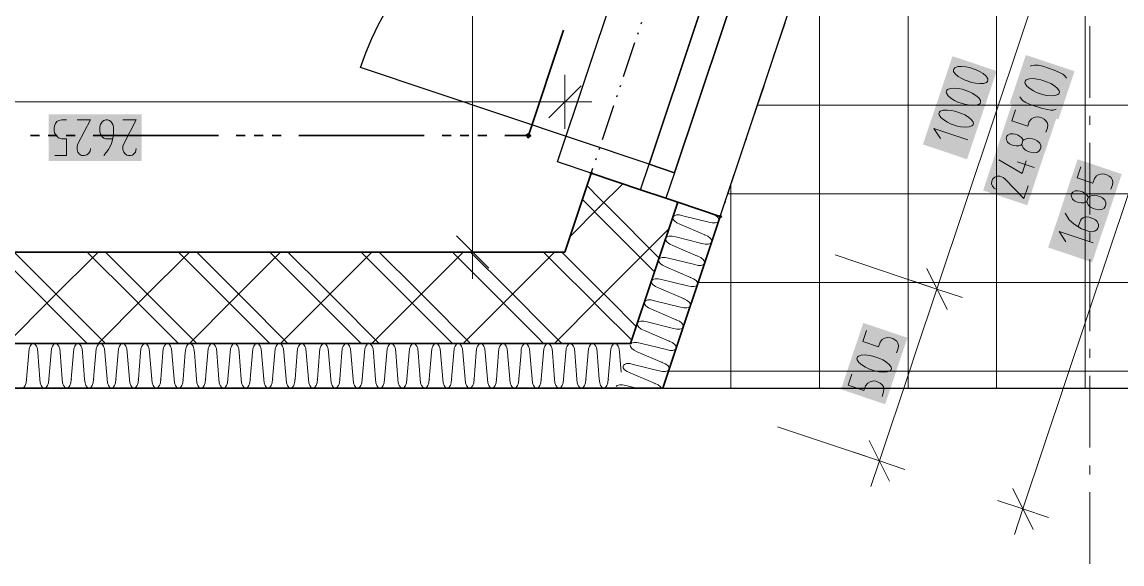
# Model space of a CAD drawing. Header units: millimetres. Extents: x 0 to 594, y 0 to 420.
# Drawn here: x 96.13 to 127.62, y 116.65 to 132.15 of the extents above; entities that cross this region are included whole.
import ezdxf

# ---------------------------------------------------------------- set-up
doc = ezdxf.new("R2010")
doc.units = ezdxf.units.MM
doc.header["$LTSCALE"] = 8
for name, color, linetype in [('PDF_Dvere', 7, 'Continuous'), ('PDF_Koty delkove', 7, 'Continuous'), ('PDF_Obecne 0.25', 7, 'Continuous'), ('PDF_Osy hlavni', 7, 'Continuous'), ('PDF_Pozarni useky', 7, 'Continuous'), ('PDF_Srafy', 7, 'Continuous'), ('PDF_Steny sendvic', 7, 'Continuous')]:
    doc.layers.add(name, color=color, linetype=linetype)

msp = doc.modelspace()

# ---------------------------------------------------------------- linework, layer by layer
at = {"layer": 'PDF_Dvere', "lineweight": 25}
msp.add_lwpolyline([(114.078, 128.08), (105.817, 130.846, -0.414213), (116.844, 136.342)], format="xyb", dxfattribs=at)
for points in [[(116.844, 136.342), (114.078, 128.08), (116.844, 136.342)], [(117.573, 136.098), (114.807, 127.836), (117.573, 136.098)]]:
    msp.add_lwpolyline(points, dxfattribs=at)
for points in [[(114.807, 127.836), (114.563, 127.107), (113.834, 127.351), (114.078, 128.08)], [(114.807, 127.836), (114.078, 128.08)]]:
    msp.add_lwpolyline(points, close=True, dxfattribs=at)
at = {"layer": 'PDF_Koty delkove', "lineweight": 18}
for points in [[(109.028, 125.57), (109.028, 146.72), (109.028, 166.774), (109.028, 170.823), (109.028, 172.77), (109.028, 180.15)], [(120.674, 119.599), (121.542, 122.191), (121.707, 122.683), (122.319, 124.511), (125.572, 134.231), (126.164, 135.999)], [(130.273, 134.624), (124.783, 118.224)], [(124.993, 130.885), (125.033, 130.901), (125.112, 130.918), (125.216, 130.911), (125.351, 130.881), (125.675, 130.773), (125.833, 130.705), (125.926, 130.66), (125.982, 130.612), (126.029, 130.538)], [(111.671, 130.634), (111.671, 129.865), (111.671, 129.096)], [(112.132, 130.326), (111.21, 129.404)], [(122.94, 130.242), (122.817, 130.254), (122.707, 130.248), (122.625, 130.218), (122.6, 130.197), (122.583, 130.145), (122.59, 130.114), (122.638, 130.041), (122.722, 129.969), (122.827, 129.905), (122.919, 129.859), (123.113, 129.794), (123.215, 129.775), (123.337, 129.763), (123.447, 129.77), (123.53, 129.799), (123.555, 129.82), (123.572, 129.872), (123.565, 129.904), (123.517, 129.977), (123.433, 130.048), (123.328, 130.112), (123.235, 130.158)], [(123.235, 130.158), (123.04, 130.223), (122.94, 130.242)], [(111.671, 129.865), (99.742, 129.865), (84.775, 129.865), (80.88, 129.865)], [(111.671, 129.865), (112.44, 129.865)], [(125.734, 129.658), (125.652, 129.627), (125.579, 129.623), (125.477, 129.642), (125.31, 129.683), (124.987, 129.792), (124.861, 129.849), (124.773, 129.907), (124.721, 129.968), (124.698, 130.004)], [(124.573, 129.632), (124.469, 129.321), (124.922, 129.169), (124.965, 129.299), (125.029, 129.378), (125.095, 129.414), (125.192, 129.438), (125.261, 129.43), (125.326, 129.408), (125.387, 129.373), (125.442, 129.326), (125.478, 129.271), (125.494, 129.209), (125.484, 129.125), (125.441, 128.995)], [(97.072, 128.328), (97.401, 128.328), (97.401, 128.805), (97.264, 128.805), (97.169, 128.84), (97.114, 128.891), (97.059, 128.976), (97.045, 129.044), (97.045, 129.113), (97.059, 129.181), (97.086, 129.249), (97.127, 129.3), (97.182, 129.335), (97.264, 129.353), (97.401, 129.353)], [(98.715, 128.805), (98.524, 128.805), (98.469, 128.823), (98.428, 128.856), (98.401, 128.891), (98.373, 128.942), (98.359, 129.01), (98.359, 129.146), (98.373, 129.215), (98.401, 129.266), (98.428, 129.3), (98.469, 129.335), (98.524, 129.353), (98.578, 129.353), (98.633, 129.335), (98.674, 129.3), (98.701, 129.266), (98.729, 129.215), (98.743, 129.146), (98.743, 128.908), (98.688, 128.669), (98.606, 128.498), (98.469, 128.328)], [(99.017, 129.353), (99.4, 129.353), (99.044, 128.669), (99.017, 128.6), (99.017, 128.498), (99.044, 128.43), (99.085, 128.379), (99.126, 128.344), (99.181, 128.328), (99.235, 128.328), (99.29, 128.344), (99.331, 128.379), (99.372, 128.43), (99.4, 128.532)], [(123.207, 128.781), (122.235, 129.107), (122.425, 128.813)], [(124.748, 128.65), (124.723, 128.63), (124.662, 128.608), (124.589, 128.604), (124.519, 128.612), (124.454, 128.634), (124.394, 128.669), (124.338, 128.716), (124.307, 128.784), (124.304, 128.829), (124.321, 128.88), (124.35, 128.913), (124.416, 128.949), (124.49, 128.953), (124.558, 128.945), (124.623, 128.923), (124.684, 128.888), (124.74, 128.841), (124.775, 128.786), (124.783, 128.755)], [(124.878, 128.175), (124.756, 127.812), (124.096, 128.206)], [(125.103, 127.985), (124.617, 128.147)], [(126.435, 128.003), (126.331, 127.691), (126.784, 127.54), (126.827, 127.67), (126.891, 127.749), (126.957, 127.785), (127.055, 127.809), (127.123, 127.801), (127.188, 127.779), (127.249, 127.744), (127.305, 127.697), (127.34, 127.642), (127.356, 127.579), (127.346, 127.496), (127.303, 127.366)], [(126.61, 127.02), (126.585, 127), (126.523, 126.977), (126.45, 126.973), (126.381, 126.982), (126.316, 127.003), (126.256, 127.038), (126.2, 127.086), (126.168, 127.154), (126.166, 127.198), (126.183, 127.25), (126.212, 127.283), (126.278, 127.319), (126.351, 127.323), (126.42, 127.315), (126.485, 127.293), (126.546, 127.258), (126.601, 127.211), (126.637, 127.156), (126.645, 127.125)], [(126.98, 127.156), (126.915, 127.178), (126.83, 127.192), (126.736, 127.181), (126.67, 127.145), (126.645, 127.125), (126.61, 127.02), (126.618, 126.989), (126.649, 126.921), (126.717, 126.855), (126.793, 126.814), (126.858, 126.793), (126.943, 126.779), (127.038, 126.79), (127.104, 126.826), (127.138, 126.873), (127.155, 126.924)], [(127.155, 126.924), (127.156, 126.982), (127.125, 127.051), (127.056, 127.116), (126.98, 127.156)], [(126.367, 126.294), (126.427, 126.475), (126.461, 126.522), (126.507, 126.55), (126.548, 126.565), (126.604, 126.574), (126.674, 126.566), (126.803, 126.522), (126.864, 126.487), (126.904, 126.445), (126.927, 126.409), (126.947, 126.359), (126.946, 126.301), (126.929, 126.25), (126.895, 126.203), (126.849, 126.175), (126.809, 126.16), (126.751, 126.15), (126.682, 126.159), (126.455, 126.235), (126.246, 126.363), (126.11, 126.495), (125.992, 126.679)], [(109.489, 125.108), (108.566, 126.031)], [(126.79, 125.834), (125.818, 126.159), (126.007, 125.866)], [(109.796, 125.57), (109.028, 125.57), (108.259, 125.57)], [(109.028, 125.57), (109.028, 124.801)], [(122.319, 124.511), (121.978, 124.625), (119.403, 125.487)], [(122.61, 123.927), (122.028, 125.095)], [(123.048, 124.267), (122.319, 124.511), (121.59, 124.755)], [(120.299, 123.323), (120.195, 123.011), (120.648, 122.859), (120.692, 122.99), (120.755, 123.069), (120.821, 123.105), (120.919, 123.129), (120.987, 123.121), (121.053, 123.099), (121.113, 123.064), (121.169, 123.017), (121.204, 122.962), (121.22, 122.899), (121.211, 122.816), (121.167, 122.686)], [(120.682, 122.53), (120.487, 122.595), (120.387, 122.614), (120.264, 122.627), (120.154, 122.62), (120.072, 122.591), (120.047, 122.569), (120.03, 122.518), (120.037, 122.486), (120.085, 122.413), (120.169, 122.342), (120.274, 122.277), (120.366, 122.232), (120.56, 122.167), (120.662, 122.147), (120.784, 122.136), (120.894, 122.142)], [(120.894, 122.142), (120.977, 122.172), (121.002, 122.193), (121.019, 122.244), (121.012, 122.276), (120.964, 122.349), (120.88, 122.421), (120.774, 122.485), (120.682, 122.53)], [(119.882, 122.076), (119.778, 121.765), (120.231, 121.613), (120.274, 121.743), (120.338, 121.823), (120.404, 121.859), (120.502, 121.883), (120.57, 121.875), (120.635, 121.853), (120.696, 121.818), (120.752, 121.771), (120.787, 121.716), (120.803, 121.653), (120.794, 121.57), (120.75, 121.44)], [(120.43, 118.87), (120.674, 119.599), (117.758, 120.575)], [(120.965, 119.016), (120.383, 120.183)], [(121.403, 119.355), (120.674, 119.599), (119.945, 119.843)], [(124.492, 118.808), (125.074, 117.64)], [(124.054, 118.468), (124.783, 118.224), (125.512, 117.98)], [(124.783, 118.224), (124.539, 117.495)], [(124.783, 118.224), (124.783, 118.224)]]:
    msp.add_lwpolyline(points, dxfattribs=at)
for points in [[(123.443, 130.781), (123.249, 130.846), (123.148, 130.865), (123.026, 130.877), (122.916, 130.871), (122.833, 130.841), (122.809, 130.82), (122.792, 130.769), (122.798, 130.737), (122.846, 130.664), (122.931, 130.592), (123.035, 130.528), (123.127, 130.482), (123.322, 130.417), (123.423, 130.398), (123.546, 130.386), (123.656, 130.393), (123.738, 130.422), (123.764, 130.443), (123.781, 130.495), (123.773, 130.527), (123.725, 130.6), (123.641, 130.671), (123.536, 130.735)], [(125.488, 130.431), (125.294, 130.496), (125.193, 130.515), (125.071, 130.528), (124.961, 130.521), (124.878, 130.492), (124.854, 130.471), (124.837, 130.419), (124.843, 130.388), (124.891, 130.315), (124.975, 130.243), (125.08, 130.179), (125.172, 130.133), (125.367, 130.068), (125.468, 130.049), (125.591, 130.037), (125.701, 130.044), (125.783, 130.073), (125.809, 130.094), (125.826, 130.145), (125.818, 130.177), (125.77, 130.25), (125.686, 130.322), (125.581, 130.386)], [(123.026, 129.535), (122.832, 129.6), (122.731, 129.619), (122.609, 129.631), (122.499, 129.625), (122.416, 129.595), (122.392, 129.574), (122.375, 129.522), (122.381, 129.491), (122.429, 129.418), (122.513, 129.346), (122.618, 129.281), (122.71, 129.236), (122.904, 129.171), (123.006, 129.152), (123.129, 129.14), (123.239, 129.146), (123.321, 129.176), (123.347, 129.197), (123.364, 129.248), (123.356, 129.28), (123.308, 129.354), (123.224, 129.425), (123.119, 129.489)], [(125.118, 128.786), (125.053, 128.808), (124.968, 128.822), (124.874, 128.811), (124.808, 128.775), (124.783, 128.755), (124.748, 128.65), (124.756, 128.619), (124.787, 128.551), (124.855, 128.485), (124.931, 128.445), (124.996, 128.423), (125.081, 128.409), (125.176, 128.421), (125.242, 128.457), (125.276, 128.503), (125.293, 128.554), (125.294, 128.612), (125.263, 128.68), (125.194, 128.746)]]:
    msp.add_lwpolyline(points, close=True, dxfattribs=at)
for points in [[(97.702, 129.353), (98.086, 129.353), (97.73, 128.669), (97.702, 128.6), (97.702, 128.498, 0.981661), (98.086, 128.532)], [(124.929, 127.466), (124.807, 127.103), (124.272, 127.657), (124.215, 127.705), (124.118, 127.737, 0.983237), (124.029, 127.363)]]:
    msp.add_lwpolyline(points, format="xyb", dxfattribs=at)
at = {"layer": 'PDF_Koty delkove', "color": 7, "lineweight": 18, "true_color": 0xffffff, "transparency": 33554559}
for points in [[(123.183, 128.223), (124.028, 130.747), (121.919, 128.646), (122.764, 131.17)], [(125.797, 129.359), (126.259, 130.739), (124.403, 129.825), (124.865, 131.205)], [(124.904, 126.908), (125.748, 129.429), (123.641, 127.331), (124.485, 129.852)], [(99.554, 129.506), (96.892, 129.506), (99.554, 128.174), (96.892, 128.174)], [(126.765, 125.276), (127.61, 127.8), (125.502, 125.699), (126.347, 128.223)], [(120.838, 121.219), (121.474, 123.12), (119.575, 121.641), (120.211, 123.543)]]:
    msp.add_solid(points, dxfattribs=at)
at = {"layer": 'PDF_Obecne 0.25', "lineweight": 25}
for points in [[(114.327, 121.675), (140.381, 121.675), (140.381, 138.074)], [(112.425, 127.823), (111.453, 128.148), (114.707, 137.868), (115.679, 137.543)], [(116.119, 126.586), (119.372, 136.306)]]:
    msp.add_lwpolyline(points, dxfattribs=at)
at = {"layer": 'PDF_Osy hlavni', "lineweight": 18}
for points in [[(126.697, 129.975), (126.697, 132.025)], [(126.697, 129.206), (126.697, 129.462)], [(126.697, 126.643), (126.697, 128.693)], [(126.697, 125.875), (126.697, 126.131)], [(126.697, 123.312), (126.697, 125.362)], [(126.697, 122.543), (126.697, 122.8)], [(126.697, 119.981), (126.697, 122.031)], [(126.697, 119.212), (126.697, 119.468)], [(126.697, 116.65), (126.697, 118.7)]]:
    msp.add_lwpolyline(points, dxfattribs=at)
at = {"layer": 'PDF_Pozarni useky', "lineweight": 35}
for points in [[(109.949, 128.901), (110.624, 128.901), (111.634, 131.919)], [(96.624, 128.901), (96.368, 128.901)], [(97.137, 128.901), (96.881, 128.901)], [(97.649, 128.901), (97.393, 128.901)], [(101.749, 128.901), (98.162, 128.901)], [(102.518, 128.901), (102.262, 128.901)], [(103.031, 128.901), (102.774, 128.901)], [(103.543, 128.901), (103.287, 128.901)], [(107.643, 128.901), (104.056, 128.901)], [(108.412, 128.901), (108.156, 128.901)], [(108.924, 128.901), (108.668, 128.901)], [(109.437, 128.901), (109.181, 128.901)]]:
    msp.add_lwpolyline(points, dxfattribs=at)
at = {"layer": 'PDF_Pozarni useky', "lineweight": 35, "transparency": 33554559}
for points in [[(110.714, 128.901), (110.624, 128.811), (110.624, 128.99), (110.534, 128.901)], [(110.596, 128.816), (110.539, 128.929), (110.709, 128.872), (110.653, 128.986)]]:
    msp.add_solid(points, dxfattribs=at)
at = {"layer": 'PDF_Srafy', "lineweight": 9}
for points in [[(121.492, 138.075), (121.492, 137.383), (121.492, 132.309), (121.492, 127.236), (121.492, 122.162), (121.492, 121.675)], [(124.029, 138.075), (124.029, 134.846), (124.029, 129.773), (124.029, 124.699), (124.029, 121.675)], [(126.566, 137.383), (126.566, 132.309), (126.566, 127.236), (126.566, 122.162), (126.566, 121.675)], [(139.249, 134.846), (139.249, 129.773), (134.176, 129.773), (129.103, 129.773), (124.029, 129.773), (118.956, 129.773), (117.185, 129.773)], [(118.956, 135.062), (118.956, 134.846), (118.956, 129.773), (118.956, 124.699), (118.956, 121.675)], [(140.381, 127.236), (136.713, 127.236), (131.639, 127.236), (126.566, 127.236), (121.492, 127.236), (116.419, 127.236), (116.336, 127.236)], [(116.419, 127.484), (116.419, 127.236), (116.419, 122.162), (116.419, 121.675)], [(140.381, 124.699), (139.249, 124.699), (134.176, 124.699), (129.103, 124.699), (124.029, 124.699), (118.956, 124.699), (115.487, 124.699)], [(140.381, 122.162), (136.713, 122.162), (131.639, 122.162), (126.566, 122.162), (121.492, 122.162), (116.419, 122.162), (114.638, 122.162)]]:
    msp.add_lwpolyline(points, dxfattribs=at)
at = {"layer": 'PDF_Steny sendvic', "lineweight": 25}
for points in [[(113.855, 132.094), (113.871, 132.143)], [(117.646, 131.15), (117.971, 132.122)], [(113.757, 131.803), (113.774, 131.851)], [(113.351, 130.588), (113.676, 131.56)], [(117.548, 130.858), (117.565, 130.907)], [(117.451, 130.567), (117.467, 130.615)], [(113.253, 130.296), (113.269, 130.345)], [(117.044, 129.352), (117.37, 130.324)], [(112.749, 128.79), (113.074, 129.762)], [(113.155, 130.005), (113.172, 130.053)], [(116.849, 128.768), (116.865, 128.817)], [(116.947, 129.06), (116.963, 129.109)], [(112.651, 128.498), (112.667, 128.547)], [(116.442, 127.553), (116.768, 128.525)], [(112.554, 128.207), (112.57, 128.255)], [(112.425, 127.823), (112.472, 127.964)], [(116.345, 127.262), (116.361, 127.31)], [(116.247, 126.97), (116.263, 127.019)], [(116.119, 126.586), (116.166, 126.727)]]:
    msp.add_lwpolyline(points, dxfattribs=at)
at = {"layer": 'PDF_Steny sendvic', "lineweight": 35}
for points in [[(113.552, 122.956), (110.796, 122.956), (82.161, 122.956), (82.161, 125.57), (82.161, 127.825), (82.52, 127.825), (83.289, 127.825), (84.775, 127.825)], [(112.425, 127.823), (111.671, 125.57)], [(112.425, 127.823), (113.834, 127.351), (114.563, 127.107), (114.904, 126.993)], [(110.796, 122.956), (110.865, 122.956), (113.552, 122.956), (114.904, 126.993)], [(114.904, 126.993), (113.552, 122.956)], [(114.904, 126.993), (116.119, 126.586)], [(113.123, 121.675), (113.192, 121.675), (114.474, 121.675), (116.119, 126.586)], [(82.161, 125.57), (82.161, 122.956), (110.796, 122.956)], [(111.671, 125.57), (84.775, 125.57)], [(80.88, 122.956), (80.88, 121.675), (113.123, 121.675)]]:
    msp.add_lwpolyline(points, dxfattribs=at)
at = {"layer": 'PDF_Steny sendvic', "lineweight": 9}
for points in [[(111.821, 126.017), (112.655, 126.851), (113.325, 127.521)], [(112.916, 126.851), (112.655, 127.112), (112.304, 127.462)], [(112.393, 126.851), (112.173, 127.071)], [(114.894, 126.964), (114.845, 127.013)], [(112.655, 126.589), (112.393, 126.851)], [(114.369, 125.397), (112.916, 126.851)], [(115.045, 126.609), (114.949, 126.631), (114.861, 126.631), (114.794, 126.609), (114.766, 126.581)], [(115.794, 126.425), (115.045, 126.609)], [(115.875, 126.668), (115.876, 126.668)], [(116.075, 126.518), (116.036, 126.575), (115.966, 126.627), (115.876, 126.668)], [(114.238, 125.006), (112.655, 126.589)], [(114.757, 126.555), (114.763, 126.515), (114.803, 126.458), (114.873, 126.405), (114.963, 126.364)], [(114.963, 126.364), (115.672, 126.06)], [(114.963, 126.364), (114.963, 126.364)], [(115.794, 126.425), (115.89, 126.403), (115.978, 126.403), (116.044, 126.425), (116.078, 126.465)], [(116.078, 126.465), (116.075, 126.518)], [(111.373, 122.956), (112.655, 124.237), (114.649, 126.231)], [(114.842, 126.001), (114.745, 126.023), (114.657, 126.023), (114.591, 126.001), (114.562, 125.973)], [(115.591, 125.817), (114.842, 126.001)], [(115.875, 125.857), (115.872, 125.91), (115.832, 125.967), (115.762, 126.02), (115.672, 126.06)], [(114.554, 125.948), (114.56, 125.908), (114.599, 125.851), (114.67, 125.798), (114.76, 125.757)], [(114.76, 125.757), (115.469, 125.453)], [(114.76, 125.757), (114.76, 125.757)], [(115.591, 125.817), (115.687, 125.795), (115.775, 125.795), (115.84, 125.817), (115.875, 125.857)], [(96.711, 124.237), (95.378, 125.57)], [(95.691, 122.956), (96.972, 124.237), (98.305, 125.57)], [(96.972, 124.498), (95.901, 125.57)], [(99.325, 124.237), (97.992, 125.57)], [(98.305, 122.956), (99.586, 124.237), (100.918, 125.57)], [(99.586, 124.498), (98.515, 125.57)], [(101.938, 124.237), (100.606, 125.57)], [(100.918, 122.956), (102.2, 124.237), (103.532, 125.57)], [(102.2, 124.498), (101.129, 125.57)], [(104.552, 124.237), (103.22, 125.57)], [(103.532, 122.956), (104.813, 124.237), (106.146, 125.57)], [(104.813, 124.498), (103.742, 125.57)], [(107.166, 124.237), (105.833, 125.57)], [(106.146, 122.956), (107.427, 124.237), (108.76, 125.57)], [(108.97, 122.956), (107.688, 124.237), (107.427, 124.498), (106.356, 125.57)], [(109.779, 124.237), (108.447, 125.57)], [(108.76, 122.956), (110.041, 124.237), (111.373, 125.57)], [(110.993, 123.546), (110.302, 124.237), (110.041, 124.498), (108.97, 125.57)], [(111.518, 125.112), (111.061, 125.57)], [(111.649, 125.504), (111.583, 125.57)], [(112.916, 124.237), (112.655, 124.498), (111.649, 125.504)], [(114.35, 125.34), (114.356, 125.3), (114.396, 125.243), (114.466, 125.19), (114.557, 125.15)], [(114.638, 125.394), (114.542, 125.416), (114.454, 125.416), (114.388, 125.394), (114.359, 125.366)], [(115.387, 125.21), (114.638, 125.394)], [(115.671, 125.25), (115.668, 125.303), (115.629, 125.36), (115.559, 125.412), (115.469, 125.453)], [(112.393, 124.237), (111.518, 125.112)], [(114.557, 125.15), (115.265, 124.845)], [(114.557, 125.15), (114.557, 125.15)], [(115.387, 125.21), (115.484, 125.188), (115.571, 125.188), (115.637, 125.21), (115.671, 125.25)], [(114.147, 124.733), (114.153, 124.693), (114.193, 124.636), (114.263, 124.583), (114.353, 124.542)], [(114.435, 124.786), (114.338, 124.808), (114.25, 124.808), (114.184, 124.786), (114.156, 124.758), (114.156, 124.758)], [(115.184, 124.602), (114.435, 124.786)], [(115.468, 124.642), (115.465, 124.695), (115.425, 124.752), (115.355, 124.805), (115.265, 124.845)], [(97.234, 124.237), (96.972, 124.498)], [(99.847, 124.237), (99.586, 124.498)], [(102.461, 124.237), (102.2, 124.498)], [(105.075, 124.237), (104.813, 124.498)], [(114.353, 124.542), (115.062, 124.238)], [(114.353, 124.542), (114.353, 124.542)], [(115.184, 124.602), (115.28, 124.58), (115.368, 124.58), (115.434, 124.602), (115.468, 124.642)], [(96.972, 123.976), (96.711, 124.237)], [(98.515, 122.956), (97.234, 124.237)], [(99.586, 123.976), (99.325, 124.237)], [(101.129, 122.956), (99.847, 124.237)], [(102.2, 123.976), (101.938, 124.237)], [(103.742, 122.956), (102.461, 124.237)], [(104.813, 123.976), (104.552, 124.237)], [(106.356, 122.956), (105.075, 124.237)], [(107.427, 123.976), (107.166, 124.237)], [(110.041, 123.976), (109.779, 124.237)], [(112.655, 123.976), (112.393, 124.237)], [(113.714, 123.439), (112.916, 124.237)], [(113.944, 124.125), (113.95, 124.085), (113.989, 124.028), (114.06, 123.975), (114.15, 123.935)], [(114.232, 124.179), (114.135, 124.201), (114.047, 124.201), (113.981, 124.179), (113.952, 124.151)], [(114.981, 123.995), (114.232, 124.179)], [(115.264, 124.035), (115.261, 124.088), (115.222, 124.145), (115.152, 124.197), (115.062, 124.238)], [(115.362, 124.326), (115.362, 124.326)], [(115.371, 124.351), (115.371, 124.351)], [(97.992, 122.956), (96.972, 123.976)], [(100.606, 122.956), (99.586, 123.976)], [(103.22, 122.956), (102.2, 123.976)], [(105.833, 122.956), (104.813, 123.976)], [(108.447, 122.956), (107.427, 123.976)], [(110.862, 123.154), (110.041, 123.976)], [(113.583, 123.047), (112.655, 123.976)], [(114.15, 123.935), (114.859, 123.63)], [(114.15, 123.935), (114.15, 123.935)], [(114.981, 123.995), (115.077, 123.973), (115.164, 123.973), (115.23, 123.995), (115.264, 124.035)], [(111.583, 122.956), (110.993, 123.546)], [(113.74, 123.518), (113.746, 123.478), (113.786, 123.421), (113.856, 123.368), (113.947, 123.327)], [(114.028, 123.571), (113.932, 123.593), (113.844, 123.593), (113.777, 123.571), (113.749, 123.543)], [(114.777, 123.387), (114.028, 123.571)], [(115.061, 123.428), (115.058, 123.48), (115.019, 123.537), (114.949, 123.59), (114.859, 123.63)], [(115.159, 123.718), (115.159, 123.718)], [(115.167, 123.744), (115.167, 123.744)], [(111.061, 122.956), (110.862, 123.154)], [(113.947, 123.327), (114.655, 123.023)], [(113.947, 123.327), (113.947, 123.327)], [(114.777, 123.387), (114.873, 123.365), (114.961, 123.365), (115.027, 123.387), (115.061, 123.428)], [(114.964, 123.137), (114.964, 123.136)], [(96.434, 122.956), (96.398, 122.938), (96.357, 122.882), (96.329, 122.798), (96.319, 122.7)], [(96.576, 122.7), (96.567, 122.798), (96.539, 122.882), (96.497, 122.938), (96.461, 122.956)], [(97.075, 122.956), (97.039, 122.938), (96.997, 122.882), (96.969, 122.798), (96.96, 122.7)], [(97.217, 122.7), (97.207, 122.798), (97.179, 122.882), (97.138, 122.938), (97.102, 122.956)], [(97.715, 122.956), (97.68, 122.938), (97.638, 122.882), (97.61, 122.798), (97.6, 122.7)], [(97.858, 122.7), (97.848, 122.798), (97.82, 122.882), (97.778, 122.938), (97.742, 122.956)], [(98.356, 122.956), (98.32, 122.938), (98.279, 122.882), (98.251, 122.798), (98.241, 122.7)], [(98.498, 122.7), (98.489, 122.798), (98.461, 122.882), (98.419, 122.938), (98.383, 122.956)], [(98.961, 122.938), (98.919, 122.882), (98.891, 122.798), (98.881, 122.7)], [(98.997, 122.956), (98.961, 122.938)], [(99.139, 122.7), (99.129, 122.798), (99.101, 122.882), (99.059, 122.938), (99.024, 122.956)], [(99.637, 122.956), (99.602, 122.938), (99.56, 122.882), (99.532, 122.798), (99.522, 122.7)], [(99.78, 122.7), (99.77, 122.798), (99.742, 122.882), (99.7, 122.938), (99.664, 122.956)], [(100.278, 122.956), (100.242, 122.938), (100.2, 122.882), (100.172, 122.798), (100.163, 122.7)], [(100.42, 122.7), (100.41, 122.798), (100.382, 122.882), (100.341, 122.938), (100.305, 122.956)], [(100.919, 122.956), (100.883, 122.938), (100.841, 122.882), (100.813, 122.798), (100.803, 122.7)], [(101.061, 122.7), (101.051, 122.798), (101.023, 122.882), (100.981, 122.938), (100.946, 122.956)], [(101.559, 122.956), (101.523, 122.938), (101.482, 122.882), (101.454, 122.798), (101.444, 122.7)], [(101.664, 122.882), (101.622, 122.938), (101.586, 122.956)], [(101.701, 122.7), (101.692, 122.798), (101.664, 122.882)], [(102.2, 122.956), (102.164, 122.938), (102.122, 122.882), (102.094, 122.798), (102.085, 122.7)], [(102.342, 122.7), (102.332, 122.798), (102.304, 122.882), (102.263, 122.938), (102.227, 122.956)], [(102.84, 122.956), (102.805, 122.938), (102.763, 122.882), (102.735, 122.798), (102.725, 122.7)], [(102.983, 122.7), (102.973, 122.798), (102.945, 122.882), (102.903, 122.938), (102.867, 122.956)], [(103.481, 122.956), (103.445, 122.938), (103.403, 122.882), (103.376, 122.798), (103.366, 122.7)], [(103.623, 122.7), (103.613, 122.798), (103.586, 122.882), (103.544, 122.938), (103.508, 122.956)], [(104.122, 122.956), (104.086, 122.938), (104.044, 122.882), (104.016, 122.798), (104.006, 122.7)], [(104.264, 122.7), (104.254, 122.798), (104.226, 122.882), (104.184, 122.938), (104.149, 122.956)], [(104.762, 122.956), (104.726, 122.938), (104.685, 122.882), (104.657, 122.798), (104.647, 122.7)], [(104.905, 122.7), (104.895, 122.798), (104.867, 122.882), (104.825, 122.938), (104.789, 122.956)], [(105.403, 122.956), (105.367, 122.938), (105.325, 122.882), (105.297, 122.798), (105.288, 122.7)], [(105.545, 122.7), (105.535, 122.798), (105.507, 122.882), (105.466, 122.938), (105.43, 122.956)], [(106.044, 122.956), (106.008, 122.938), (105.966, 122.882), (105.938, 122.798), (105.928, 122.7)], [(106.186, 122.7), (106.176, 122.798), (106.148, 122.882), (106.106, 122.938), (106.07, 122.956)], [(106.684, 122.956), (106.648, 122.938), (106.607, 122.882), (106.579, 122.798), (106.569, 122.7)], [(106.826, 122.7), (106.817, 122.798), (106.789, 122.882), (106.747, 122.938), (106.711, 122.956)], [(107.325, 122.956), (107.289, 122.938), (107.247, 122.882), (107.219, 122.798)], [(107.467, 122.7), (107.457, 122.798), (107.429, 122.882), (107.387, 122.938), (107.352, 122.956)], [(107.965, 122.956), (107.93, 122.938), (107.888, 122.882), (107.86, 122.798), (107.85, 122.7)], [(108.108, 122.7), (108.098, 122.798), (108.07, 122.882), (108.028, 122.938), (107.992, 122.956)], [(108.606, 122.956), (108.57, 122.938), (108.528, 122.882), (108.501, 122.798), (108.491, 122.7)], [(108.748, 122.7), (108.738, 122.798), (108.711, 122.882), (108.669, 122.938), (108.633, 122.956)], [(109.247, 122.956), (109.211, 122.938), (109.169, 122.882), (109.141, 122.798), (109.131, 122.7)], [(109.389, 122.7), (109.379, 122.798), (109.351, 122.882), (109.309, 122.938), (109.274, 122.956)], [(109.887, 122.956), (109.851, 122.938), (109.81, 122.882), (109.782, 122.798), (109.772, 122.7)], [(110.029, 122.7), (110.02, 122.798), (109.992, 122.882), (109.95, 122.938), (109.914, 122.956)], [(110.528, 122.956), (110.492, 122.938), (110.45, 122.882), (110.422, 122.798), (110.413, 122.7)], [(110.67, 122.7), (110.66, 122.798), (110.632, 122.882), (110.591, 122.938), (110.555, 122.956)], [(111.168, 122.956), (111.133, 122.938), (111.091, 122.882), (111.063, 122.798), (111.053, 122.7)], [(111.311, 122.7), (111.301, 122.798), (111.273, 122.882), (111.231, 122.938), (111.195, 122.956)], [(111.809, 122.956), (111.773, 122.938), (111.732, 122.882), (111.704, 122.798), (111.694, 122.7)], [(111.951, 122.7), (111.942, 122.798), (111.914, 122.882), (111.872, 122.938), (111.836, 122.956)], [(112.45, 122.956), (112.414, 122.938), (112.372, 122.882), (112.344, 122.798), (112.334, 122.7)], [(112.592, 122.7), (112.582, 122.798), (112.554, 122.882), (112.512, 122.938), (112.477, 122.956)], [(113.09, 122.956), (113.055, 122.938), (113.013, 122.882), (112.985, 122.798), (112.975, 122.7)], [(113.233, 122.7), (113.223, 122.798), (113.195, 122.882), (113.153, 122.938), (113.117, 122.956)], [(113.537, 122.91), (113.543, 122.871), (113.582, 122.813), (113.653, 122.76), (113.743, 122.72)], [(113.825, 122.964), (113.728, 122.986), (113.64, 122.986), (113.574, 122.964), (113.546, 122.936)], [(114.574, 122.78), (113.825, 122.964)], [(114.574, 122.78), (114.67, 122.758), (114.758, 122.758), (114.824, 122.78), (114.858, 122.82)], [(114.858, 122.82), (114.855, 122.873), (114.815, 122.93), (114.745, 122.983), (114.655, 123.023)], [(114.955, 123.111), (114.955, 123.111)], [(96.319, 122.7), (96.256, 121.931)], [(96.319, 122.7), (96.319, 122.7)], [(96.64, 121.931), (96.576, 122.7)], [(96.96, 122.7), (96.896, 121.931)], [(96.96, 122.7), (96.96, 122.7)], [(97.281, 121.931), (97.217, 122.7)], [(97.6, 122.7), (97.537, 121.931)], [(97.6, 122.7), (97.6, 122.7)], [(97.921, 121.931), (97.858, 122.7)], [(98.241, 122.7), (98.177, 121.931)], [(98.241, 122.7), (98.241, 122.7)], [(98.562, 121.931), (98.498, 122.7)], [(98.881, 122.7), (98.818, 121.931)], [(98.881, 122.7), (98.881, 122.7)], [(99.202, 121.931), (99.139, 122.7)], [(99.522, 122.7), (99.459, 121.931)], [(99.522, 122.7), (99.522, 122.7)], [(99.843, 121.931), (99.78, 122.7)], [(100.163, 122.7), (100.099, 121.931)], [(100.163, 122.7), (100.163, 122.7)], [(100.484, 121.931), (100.42, 122.7)], [(100.803, 122.7), (100.74, 121.931)], [(100.803, 122.7), (100.803, 122.7)], [(101.124, 121.931), (101.061, 122.7)], [(101.444, 122.7), (101.38, 121.931)], [(101.444, 122.7), (101.444, 122.7)], [(101.765, 121.931), (101.701, 122.7)], [(102.085, 122.7), (102.021, 121.931)], [(102.085, 122.7), (102.085, 122.7)], [(102.085, 122.7), (102.085, 122.7)], [(102.405, 121.931), (102.342, 122.7)], [(102.725, 122.7), (102.662, 121.931)], [(102.725, 122.7), (102.725, 122.7)], [(103.046, 121.931), (102.983, 122.7)], [(103.366, 122.7), (103.302, 121.931)], [(103.366, 122.7), (103.366, 122.7)], [(103.687, 121.931), (103.623, 122.7)], [(104.006, 122.7), (103.943, 121.931)], [(104.006, 122.7), (104.006, 122.7)], [(104.327, 121.931), (104.264, 122.7)], [(104.647, 122.7), (104.584, 121.931)], [(104.647, 122.7), (104.647, 122.7)], [(104.968, 121.931), (104.905, 122.7)], [(105.288, 122.7), (105.224, 121.931)], [(105.288, 122.7), (105.288, 122.7)], [(105.609, 121.931), (105.545, 122.7)], [(105.928, 122.7), (105.865, 121.931)], [(105.928, 122.7), (105.928, 122.7)], [(106.249, 121.931), (106.186, 122.7)], [(106.569, 122.7), (106.505, 121.931)], [(106.569, 122.7), (106.569, 122.7)], [(106.89, 121.931), (106.826, 122.7)], [(107.209, 122.7), (107.146, 121.931)], [(107.219, 122.798), (107.209, 122.7)], [(107.209, 122.7), (107.209, 122.7)], [(107.53, 121.931), (107.467, 122.7)], [(107.85, 122.7), (107.787, 121.931)], [(107.85, 122.7), (107.85, 122.7)], [(108.171, 121.931), (108.108, 122.7)], [(108.491, 122.7), (108.427, 121.931)], [(108.491, 122.7), (108.491, 122.7)], [(108.812, 121.931), (108.748, 122.7)], [(109.131, 122.7), (109.068, 121.931)], [(109.131, 122.7), (109.131, 122.7)], [(109.452, 121.931), (109.389, 122.7)], [(109.772, 122.7), (109.709, 121.931)], [(109.772, 122.7), (109.772, 122.7)], [(110.093, 121.931), (110.029, 122.7)], [(110.413, 122.7), (110.349, 121.931)], [(110.413, 122.7), (110.413, 122.7)], [(110.734, 121.931), (110.67, 122.7)], [(111.053, 122.7), (110.99, 121.931)], [(111.053, 122.7), (111.053, 122.7)], [(111.374, 121.931), (111.311, 122.7)], [(111.694, 122.7), (111.63, 121.931)], [(111.694, 122.7), (111.694, 122.7)], [(112.015, 121.931), (111.951, 122.7)], [(112.334, 122.7), (112.271, 121.931)], [(112.334, 122.7), (112.334, 122.7)], [(112.655, 121.931), (112.592, 122.7)], [(112.975, 122.7), (112.912, 121.931)], [(112.975, 122.7), (112.975, 122.7)], [(113.279, 122.139), (113.233, 122.7)], [(113.743, 122.72), (114.452, 122.415)], [(113.743, 122.72), (113.743, 122.72)], [(114.752, 122.503), (114.752, 122.503)], [(114.761, 122.529), (114.76, 122.529)], [(113.334, 122.302), (113.339, 122.263), (113.379, 122.206), (113.449, 122.153), (113.54, 122.112)], [(113.622, 122.356), (113.525, 122.378), (113.437, 122.378), (113.371, 122.356), (113.342, 122.329)], [(114.371, 122.172), (113.622, 122.356)], [(114.371, 122.172), (114.467, 122.151), (114.554, 122.15), (114.62, 122.172), (114.654, 122.213)], [(114.654, 122.213), (114.651, 122.265), (114.612, 122.322), (114.542, 122.375), (114.452, 122.415)], [(96.127, 121.675), (96.176, 121.694), (96.218, 121.75), (96.246, 121.833), (96.256, 121.931)], [(96.64, 121.931), (96.65, 121.833), (96.677, 121.75), (96.719, 121.694), (96.768, 121.675)], [(96.768, 121.675), (96.817, 121.694), (96.859, 121.75), (96.886, 121.833), (96.896, 121.931)], [(97.281, 121.931), (97.29, 121.833), (97.318, 121.75), (97.36, 121.694), (97.409, 121.675)], [(97.409, 121.675), (97.458, 121.694), (97.499, 121.75), (97.527, 121.833), (97.537, 121.931)], [(97.921, 121.931), (97.931, 121.833), (97.959, 121.75), (98, 121.694), (98.049, 121.675), (98.098, 121.694), (98.14, 121.75), (98.168, 121.833), (98.177, 121.931)], [(98.562, 121.931), (98.571, 121.833), (98.599, 121.75), (98.641, 121.694), (98.69, 121.675)], [(98.69, 121.675), (98.739, 121.694), (98.78, 121.75), (98.808, 121.833), (98.818, 121.931)], [(99.202, 121.931), (99.212, 121.833), (99.24, 121.75), (99.281, 121.694), (99.331, 121.675)], [(99.331, 121.675), (99.38, 121.694), (99.421, 121.75), (99.449, 121.833), (99.459, 121.931)], [(99.843, 121.931), (99.853, 121.833), (99.88, 121.75), (99.922, 121.694), (99.971, 121.675)], [(99.971, 121.675), (100.02, 121.694), (100.062, 121.75), (100.089, 121.833), (100.099, 121.931)], [(100.484, 121.931), (100.493, 121.833), (100.521, 121.75), (100.563, 121.694), (100.612, 121.675)], [(100.612, 121.675), (100.661, 121.694), (100.702, 121.75), (100.73, 121.833), (100.74, 121.931)], [(101.124, 121.931), (101.134, 121.833), (101.162, 121.75), (101.203, 121.694), (101.252, 121.675)], [(101.252, 121.675), (101.301, 121.694), (101.343, 121.75), (101.371, 121.833), (101.38, 121.931)], [(101.765, 121.931), (101.775, 121.833), (101.802, 121.75), (101.844, 121.694), (101.893, 121.675)], [(101.893, 121.675), (101.942, 121.694), (101.984, 121.75), (102.011, 121.833), (102.021, 121.931)], [(102.405, 121.931), (102.415, 121.833), (102.443, 121.75), (102.485, 121.694), (102.534, 121.675)], [(102.624, 121.75), (102.652, 121.833), (102.662, 121.931)], [(103.046, 121.931), (103.056, 121.833), (103.084, 121.75), (103.125, 121.694), (103.174, 121.675)], [(103.174, 121.675), (103.223, 121.694), (103.265, 121.75), (103.293, 121.833), (103.302, 121.931)], [(103.687, 121.931), (103.696, 121.833), (103.724, 121.75), (103.766, 121.694), (103.815, 121.675)], [(103.815, 121.675), (103.864, 121.694), (103.905, 121.75), (103.933, 121.833), (103.943, 121.931)], [(104.327, 121.931), (104.337, 121.833), (104.365, 121.75), (104.406, 121.694), (104.455, 121.675)], [(104.455, 121.675), (104.504, 121.694), (104.546, 121.75), (104.574, 121.833), (104.584, 121.931)], [(104.968, 121.931), (104.978, 121.833), (105.005, 121.75)], [(105.096, 121.675), (105.145, 121.694), (105.187, 121.75), (105.214, 121.833), (105.224, 121.931)], [(105.609, 121.931), (105.618, 121.833), (105.646, 121.75), (105.688, 121.694), (105.737, 121.675)], [(105.737, 121.675), (105.786, 121.694), (105.827, 121.75), (105.855, 121.833), (105.865, 121.931)], [(106.249, 121.931), (106.259, 121.833), (106.287, 121.75), (106.328, 121.694), (106.377, 121.675)], [(106.377, 121.675), (106.426, 121.694), (106.468, 121.75), (106.496, 121.833), (106.505, 121.931)], [(106.89, 121.931), (106.9, 121.833), (106.927, 121.75), (106.969, 121.694), (107.018, 121.675)], [(107.018, 121.675), (107.067, 121.694), (107.109, 121.75), (107.136, 121.833), (107.146, 121.931)], [(107.53, 121.931), (107.54, 121.833), (107.568, 121.75), (107.61, 121.694), (107.659, 121.675)], [(107.659, 121.675), (107.708, 121.694), (107.749, 121.75), (107.777, 121.833), (107.787, 121.931)], [(108.171, 121.931), (108.181, 121.833), (108.209, 121.75), (108.25, 121.694), (108.299, 121.675)], [(108.299, 121.675), (108.348, 121.694), (108.39, 121.75), (108.418, 121.833), (108.427, 121.931)], [(108.812, 121.931), (108.821, 121.833), (108.849, 121.75), (108.891, 121.694), (108.94, 121.675)], [(108.94, 121.675), (108.989, 121.694), (109.03, 121.75), (109.058, 121.833), (109.068, 121.931)], [(109.452, 121.931), (109.462, 121.833), (109.49, 121.75), (109.531, 121.694), (109.58, 121.675)], [(109.58, 121.675), (109.629, 121.694), (109.671, 121.75), (109.699, 121.833), (109.709, 121.931)], [(110.093, 121.931), (110.103, 121.833), (110.13, 121.75), (110.172, 121.694), (110.221, 121.675)], [(110.221, 121.675), (110.27, 121.694), (110.312, 121.75), (110.339, 121.833), (110.349, 121.931)], [(110.734, 121.931), (110.743, 121.833), (110.771, 121.75), (110.813, 121.694), (110.862, 121.675)], [(110.862, 121.675), (110.911, 121.694), (110.952, 121.75), (110.98, 121.833), (110.99, 121.931)], [(111.374, 121.931), (111.384, 121.833), (111.412, 121.75), (111.453, 121.694), (111.502, 121.675)], [(111.502, 121.675), (111.551, 121.694), (111.593, 121.75), (111.621, 121.833), (111.63, 121.931)], [(112.015, 121.931), (112.025, 121.833), (112.052, 121.75), (112.094, 121.694), (112.143, 121.675)], [(112.143, 121.675), (112.192, 121.694), (112.233, 121.75), (112.261, 121.833), (112.271, 121.931)], [(112.655, 121.931), (112.665, 121.833), (112.693, 121.75), (112.734, 121.694), (112.784, 121.675)], [(112.784, 121.675), (112.833, 121.694), (112.874, 121.75), (112.902, 121.833), (112.912, 121.931)], [(113.54, 122.112), (114.249, 121.808)], [(113.54, 122.112), (113.54, 122.112)], [(114.548, 121.896), (114.548, 121.896)], [(114.557, 121.922), (114.557, 121.922)], [(97.409, 121.675), (97.409, 121.675)], [(102.534, 121.675), (102.583, 121.694), (102.624, 121.75)], [(105.005, 121.75), (105.047, 121.694), (105.096, 121.675)], [(113.13, 121.695), (113.133, 121.675)], [(113.418, 121.749), (113.322, 121.771), (113.233, 121.771), (113.167, 121.749), (113.139, 121.721)], [(113.721, 121.675), (113.418, 121.749)], [(114.436, 121.675), (114.408, 121.715), (114.338, 121.768), (114.249, 121.808)]]:
    msp.add_lwpolyline(points, dxfattribs=at)
at = {"layer": 'PDF_Steny sendvic', "lineweight": 25, "transparency": 33554559}
for points in [[(112.405, 127.762), (112.364, 127.843), (112.486, 127.802), (112.445, 127.884)], [(116.098, 126.526), (116.058, 126.607), (116.179, 126.566), (116.139, 126.647)]]:
    msp.add_solid(points, dxfattribs=at)
at = {"layer": 'PDF_Steny sendvic', "lineweight": 9, "transparency": 33554559}
for points in [[(112.655, 126.828), (112.631, 126.851), (112.678, 126.851), (112.655, 126.874)], [(115.876, 126.645), (115.853, 126.668), (115.893, 126.662), (115.858, 126.674)], [(115.672, 126.037), (115.649, 126.06), (115.695, 126.06), (115.672, 126.083)], [(115.469, 125.43), (115.446, 125.453), (115.492, 125.453), (115.469, 125.476)], [(115.265, 124.822), (115.242, 124.845), (115.289, 124.845), (115.265, 124.868)], [(96.972, 124.214), (96.949, 124.237), (96.995, 124.237), (96.972, 124.26)], [(99.586, 124.214), (99.563, 124.237), (99.609, 124.237), (99.586, 124.26)], [(102.2, 124.214), (102.177, 124.237), (102.223, 124.237), (102.2, 124.26)], [(104.813, 124.214), (104.79, 124.237), (104.836, 124.237), (104.813, 124.26)], [(107.427, 124.214), (107.404, 124.237), (107.45, 124.237), (107.427, 124.26)], [(110.041, 124.214), (110.018, 124.237), (110.064, 124.237), (110.041, 124.26)], [(112.655, 124.214), (112.631, 124.237), (112.678, 124.237), (112.655, 124.26)], [(115.062, 124.215), (115.039, 124.238), (115.085, 124.238), (115.062, 124.261)], [(114.859, 123.607), (114.836, 123.63), (114.882, 123.63), (114.859, 123.653)], [(114.655, 123), (114.632, 123.023), (114.678, 123.023), (114.655, 123.046)], [(114.452, 122.392), (114.429, 122.415), (114.475, 122.415), (114.452, 122.438)], [(96.256, 121.908), (96.232, 121.931), (96.279, 121.931), (96.256, 121.954)], [(96.896, 121.908), (96.873, 121.931), (96.919, 121.931), (96.896, 121.954)], [(97.537, 121.908), (97.514, 121.931), (97.56, 121.931), (97.537, 121.954)], [(98.177, 121.908), (98.154, 121.931), (98.2, 121.931), (98.177, 121.954)], [(98.818, 121.908), (98.795, 121.931), (98.841, 121.931), (98.818, 121.954)], [(99.459, 121.908), (99.436, 121.931), (99.482, 121.931), (99.459, 121.954)], [(100.099, 121.908), (100.076, 121.931), (100.122, 121.931), (100.099, 121.954)], [(100.74, 121.908), (100.717, 121.931), (100.763, 121.931), (100.74, 121.954)], [(101.38, 121.908), (101.357, 121.931), (101.404, 121.931), (101.38, 121.954)], [(102.021, 121.908), (101.998, 121.931), (102.044, 121.931), (102.021, 121.954)], [(102.662, 121.908), (102.639, 121.931), (102.685, 121.931), (102.662, 121.954)], [(103.302, 121.908), (103.279, 121.931), (103.325, 121.931), (103.302, 121.954)], [(103.943, 121.908), (103.92, 121.931), (103.966, 121.931), (103.943, 121.954)], [(104.584, 121.908), (104.561, 121.931), (104.607, 121.931), (104.584, 121.954)], [(105.224, 121.908), (105.201, 121.931), (105.247, 121.931), (105.224, 121.954)], [(105.865, 121.908), (105.842, 121.931), (105.888, 121.931), (105.865, 121.954)], [(106.505, 121.908), (106.482, 121.931), (106.528, 121.931), (106.505, 121.954)], [(107.146, 121.908), (107.123, 121.931), (107.169, 121.931), (107.146, 121.954)], [(107.787, 121.908), (107.764, 121.931), (107.81, 121.931), (107.787, 121.954)], [(108.427, 121.908), (108.404, 121.931), (108.45, 121.931), (108.427, 121.954)], [(109.068, 121.908), (109.045, 121.931), (109.091, 121.931), (109.068, 121.954)], [(109.709, 121.908), (109.685, 121.931), (109.732, 121.931), (109.709, 121.954)], [(110.349, 121.908), (110.326, 121.931), (110.372, 121.931), (110.349, 121.954)], [(110.99, 121.908), (110.967, 121.931), (111.013, 121.931), (110.99, 121.954)], [(111.63, 121.908), (111.607, 121.931), (111.653, 121.931), (111.63, 121.954)], [(112.271, 121.908), (112.248, 121.931), (112.294, 121.931), (112.271, 121.954)], [(112.912, 121.908), (112.889, 121.931), (112.935, 121.931), (112.912, 121.954)], [(114.249, 121.785), (114.226, 121.808), (114.272, 121.808), (114.249, 121.831)]]:
    msp.add_solid(points, dxfattribs=at)

doc.saveas('drawing.dxf')
